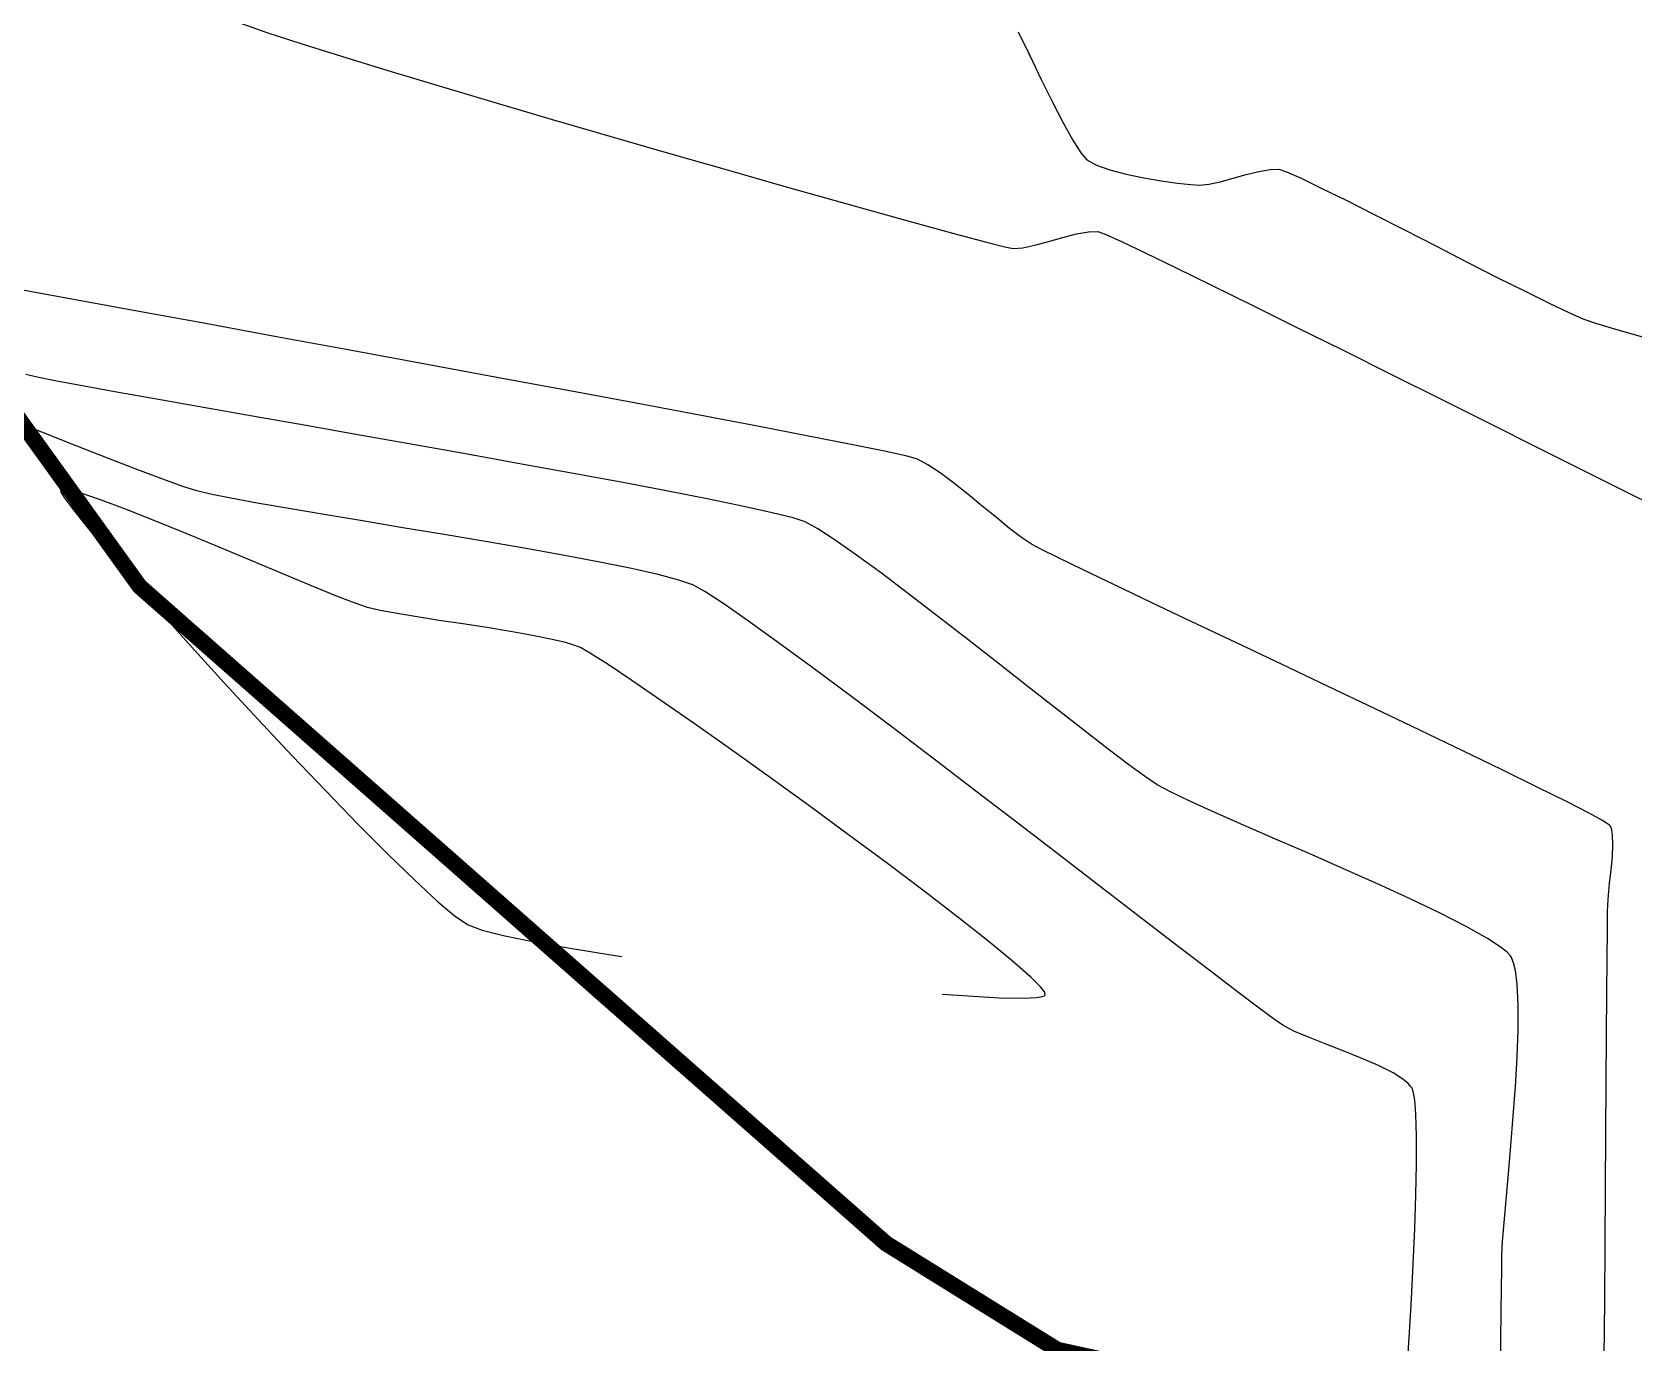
# Model space of a CAD drawing. Header units: metres. Extents: x 708868 to 711043, y 5411316 to 5413138.
# Drawn here: x 710003.6 to 710102.9, y 5412167.7 to 5412248.9 of the extents above; entities that cross this region are included whole.
import ezdxf

# ---------------------------------------------------------------- set-up
doc = ezdxf.new("R2010")
doc.units = ezdxf.units.M
doc.linetypes.add('DASHED', pattern=[0.75, 0.5, -0.25])
for name, color, linetype in [('C-ANNO-TABL', 1, 'Continuous'), ('Rionegro 2010_Contours', 7, 'Continuous'), ('Rionegro 2014_Contours', 7, 'Continuous'), ('Rionegro 2018_Contours', 7, 'Continuous')]:
    doc.layers.add(name, color=color, linetype=linetype)

msp = doc.modelspace()

# ---------------------------------------------------------------- linework, layer by layer
at = {"layer": 'C-ANNO-TABL', "color": 4, "linetype": 'DASHED', "true_color": 0x3dffff, "const_width": 1, "flags": 128}
msp.add_lwpolyline([(711042.543, 5413065.077), (710960.959, 5413110.395), (710928.513, 5413129.625), (710904.958, 5413136.482), (710878.336, 5413137.92), (710860.981, 5413136.789), (710843.249, 5413130.002), (710825.895, 5413114.543), (710808.917, 5413089.658), (710785.526, 5413050.068), (710767.477, 5413018.497), (710750.578, 5412962.402), (710732.947, 5412902.164), (710722.628, 5412876.686), (710711.096, 5412854.241), (710709.275, 5412838.469), (710712.254, 5412799.164), (710711.402, 5412767.16), (710706.844, 5412750.077), (710696.967, 5412735.651), (710677.974, 5412728.438), (710654.043, 5412726.539), (710627.073, 5412724.641), (710606.56, 5412720.465), (710589.801, 5412712.38), (710580.579, 5412698.728), (710577.45, 5412692.07), (710576.617, 5412681.451), (710581.703, 5412658.886), (710586.523, 5412640.581), (710590.138, 5412620.108), (710586.764, 5412609.511), (710569.894, 5412600.358), (710548.445, 5412592.651), (710519.158, 5412593.645), (710507.899, 5412592.671), (710498.04, 5412592.908), (710476.647, 5412590.526), (710453.439, 5412584.652), (710430.062, 5412578.871), (710407.167, 5412571.646), (710393.361, 5412565.35), (710390.566, 5412558.779), (710388.557, 5412550.53), (710383.696, 5412533.008), (710380.563, 5412521.688), (710371.646, 5412514.462), (710365.862, 5412509.886), (710362.006, 5412504.587), (710331.377, 5412455.849), (710322.46, 5412437.304), (710314.748, 5412419.962), (710310.913, 5412404.45), (710310.19, 5412389.517), (710312.359, 5412375.548), (710316.697, 5412365.432), (710327.06, 5412353.871), (710331.95, 5412345.85), (710336.144, 5412343.076), (710341.696, 5412343.548), (710347.662, 5412345.732), (710357.763, 5412346.027), (710373.475, 5412344.551), (710380.943, 5412341.931), (710387.559, 5412337.031), (710390.335, 5412331.128), (710393.229, 5412321.911), (710394.372, 5412314.079), (710391.947, 5412287.733), (710391.947, 5412242.005), (710398.772, 5412181.359), (710397.167, 5412154.922), (710391.094, 5412141.084), (710382.348, 5412135.257), (710365.927, 5412125.119), (710349.52, 5412122.865), (710314.938, 5412100.532), (710310.163, 5412097.449), (710304.075, 5412096.969), (710288.946, 5412103.637), (710260.398, 5412118.748), (710227.162, 5412131.796), (710192.198, 5412139.844), (710067.128, 5412167.234), (710056.514, 5412173.822), (710010.254, 5412214.541), (709997.898, 5412231.696), (709990.986, 5412235.843), (709981.946, 5412236.812), (709941.868, 5412226.346), (709906.208, 5412219.679), (709872.554, 5412206.968), (709858.983, 5412200.97), (709841.485, 5412178.774), (709831.695, 5412162.57), (709826.818, 5412138.119), (709826.096, 5412113.866), (709847.992, 5412057.968), (709847.992, 5412027.524), (709841.153, 5411995.836), (709821.685, 5411967.669), (709785.127, 5411896.003), (709764.498, 5411870.427), (709729.916, 5411841.626), (709687.876, 5411828.101), (709653.609, 5411828.388), (709636.799, 5411836.292), (709611.994, 5411871.534), (709572.151, 5411935.234), (709533.465, 5411953.882), (709461.2, 5411963.077), (709400.577, 5411961.741), (709328.296, 5411946.172), (709283.904, 5411933.17), (709246.821, 5411886.153), (709230.211, 5411871.995), (709186.772, 5411865.786), (709143.573, 5411868.974), (709131.371, 5411871.677), (709115.438, 5411870.35), (709084.203, 5411857.653), (709062.638, 5411854.332), (708913.408, 5411851.538)], dxfattribs=at)
at = {"layer": 'Rionegro 2010_Contours'}
for points in [[(710016.57, 5412249.409, 237), (710018.152, 5412248.862, 237), (710020.239, 5412248.182, 237), (710022.76, 5412247.39, 237), (710025.644, 5412246.506, 237), (710028.821, 5412245.549, 237), (710032.218, 5412244.539, 237), (710035.766, 5412243.495, 237), (710039.392, 5412242.438, 237), (710043.027, 5412241.387, 237), (710046.599, 5412240.362, 237), (710050.036, 5412239.383, 237), (710053.269, 5412238.469, 237), (710056.226, 5412237.64, 237), (710058.836, 5412236.917, 237), (710061.028, 5412236.318, 237), (710062.731, 5412235.864, 237), (710063.874, 5412235.574, 237), (710064.386, 5412235.467, 237), (710064.981, 5412235.518, 237), (710065.734, 5412235.681, 237), (710066.583, 5412235.91, 237), (710067.462, 5412236.156, 237), (710068.306, 5412236.374, 237), (710069.051, 5412236.514, 237), (710069.632, 5412236.53, 237), (710070.096, 5412236.358, 237), (710071.096, 5412235.907, 237), (710072.568, 5412235.21, 237), (710074.45, 5412234.3, 237), (710076.68, 5412233.209, 237), (710079.196, 5412231.967, 237), (710081.935, 5412230.609, 237), (710084.836, 5412229.166, 237), (710087.835, 5412227.67, 237), (710089.122, 5412227.027, 237)], [(710064.703, 5412248.902, 238), (710065.416, 5412247.429, 238), (710066.136, 5412245.949, 238), (710066.838, 5412244.535, 238), (710067.496, 5412243.257, 238), (710068.087, 5412242.187, 238), (710068.585, 5412241.397, 238), (710068.966, 5412240.959, 238), (710069.552, 5412240.64, 238), (710070.391, 5412240.347, 238), (710071.397, 5412240.082, 238), (710072.486, 5412239.853, 238), (710073.572, 5412239.665, 238), (710074.57, 5412239.522, 238), (710075.394, 5412239.431, 238), (710075.959, 5412239.397, 238), (710076.518, 5412239.455, 238), (710077.224, 5412239.613, 238), (710078.017, 5412239.826, 238), (710078.837, 5412240.052, 238), (710079.624, 5412240.25, 238), (710080.319, 5412240.377, 238), (710080.862, 5412240.39, 238), (710081.338, 5412240.226, 238), (710082.236, 5412239.822, 238), (710083.486, 5412239.22, 238), (710085.016, 5412238.46, 238), (710086.756, 5412237.581, 238), (710088.634, 5412236.624, 238), (710090.58, 5412235.629, 238), (710092.521, 5412234.637, 238), (710093.027, 5412234.38, 238)], [(710101.021, 5412166.787, 237), (710101.045, 5412170.267, 237), (710101.07, 5412173.783, 237), (710101.095, 5412177.261, 237), (710101.12, 5412180.627, 237), (710101.144, 5412183.807, 237), (710101.166, 5412186.727, 237), (710101.186, 5412189.313, 237), (710101.203, 5412191.491, 237), (710101.217, 5412193.187, 237), (710101.227, 5412194.327, 237), (710101.232, 5412194.837, 237), (710101.272, 5412195.407, 237), (710101.353, 5412196.14, 237), (710101.447, 5412196.963, 237), (710101.526, 5412197.805, 237), (710101.56, 5412198.591, 237), (710101.537, 5412199.132, 237), (710101.479, 5412199.461, 237), (710101.418, 5412199.636, 237), (710101.381, 5412199.708, 237), (710101.353, 5412199.739, 237), (710101.225, 5412199.834, 237), (710100.863, 5412200.053, 237), (710100.083, 5412200.477, 237), (710098.678, 5412201.199, 237), (710096.86, 5412202.105, 237), (710094.694, 5412203.165, 237), (710092.249, 5412204.349, 237), (710089.592, 5412205.626, 237), (710086.789, 5412206.966, 237), (710083.908, 5412208.338, 237), (710081.015, 5412209.713, 237), (710078.179, 5412211.059, 237), (710075.466, 5412212.347, 237), (710072.943, 5412213.546, 237), (710070.678, 5412214.626, 237), (710068.738, 5412215.556, 237), (710067.19, 5412216.307, 237), (710066.1, 5412216.847, 237), (710065.537, 5412217.147, 237), (710064.913, 5412217.57, 237), (710064.173, 5412218.134, 237), (710063.35, 5412218.797, 237), (710062.476, 5412219.514, 237), (710061.583, 5412220.244, 237), (710060.703, 5412220.944, 237), (710059.868, 5412221.57, 237), (710059.11, 5412222.079, 237), (710058.462, 5412222.43, 237), (710057.813, 5412222.608, 237), (710056.42, 5412222.914, 237), (710054.359, 5412223.334, 237), (710051.711, 5412223.855, 237), (710048.552, 5412224.463, 237), (710044.962, 5412225.144, 237), (710041.019, 5412225.885, 237), (710036.801, 5412226.672, 237), (710032.386, 5412227.491, 237), (710027.854, 5412228.328, 237), (710023.282, 5412229.171, 237), (710018.749, 5412230.006, 237), (710014.333, 5412230.818, 237), (710010.113, 5412231.594, 237), (710006.167, 5412232.321, 237), (710002.573, 5412232.984, 237)], [(710094.591, 5412165.975, 238), (710094.611, 5412167.844, 238), (710094.631, 5412169.553, 238), (710094.65, 5412171.041, 238), (710094.668, 5412172.244, 238), (710094.682, 5412173.1, 238), (710094.722, 5412173.941, 238), (710094.81, 5412175.1, 238), (710094.932, 5412176.518, 238), (710095.077, 5412178.134, 238), (710095.23, 5412179.886, 238), (710095.38, 5412181.715, 238), (710095.513, 5412183.56, 238), (710095.617, 5412185.361, 238), (710095.678, 5412187.056, 238), (710095.684, 5412188.586, 238), (710095.623, 5412189.889, 238), (710095.516, 5412190.729, 238), (710095.398, 5412191.219, 238), (710095.299, 5412191.472, 238), (710095.244, 5412191.575, 238), (710095.18, 5412191.666, 238), (710094.995, 5412191.866, 238), (710094.577, 5412192.205, 238), (710093.784, 5412192.725, 238), (710092.463, 5412193.468, 238), (710090.841, 5412194.293, 238), (710088.988, 5412195.178, 238), (710086.971, 5412196.102, 238), (710084.862, 5412197.043, 238), (710082.729, 5412197.978, 238), (710080.641, 5412198.885, 238), (710078.668, 5412199.744, 238), (710076.88, 5412200.531, 238), (710075.345, 5412201.224, 238), (710074.134, 5412201.803, 238), (710073.315, 5412202.244, 238), (710072.588, 5412202.732, 238), (710071.557, 5412203.485, 238), (710070.269, 5412204.462, 238), (710068.769, 5412205.622, 238), (710067.104, 5412206.922, 238), (710065.32, 5412208.322, 238), (710063.462, 5412209.779, 238), (710061.578, 5412211.253, 238), (710059.712, 5412212.702, 238), (710057.912, 5412214.083, 238), (710056.223, 5412215.356, 238), (710054.691, 5412216.479, 238), (710053.362, 5412217.411, 238), (710052.283, 5412218.109, 238), (710051.499, 5412218.533, 238), (710050.748, 5412218.779, 238), (710049.465, 5412219.1, 238), (710047.709, 5412219.488, 238), (710045.54, 5412219.935, 238), (710043.017, 5412220.43, 238), (710040.201, 5412220.965, 238), (710037.15, 5412221.532, 238), (710033.924, 5412222.121, 238), (710030.582, 5412222.723, 238), (710027.184, 5412223.329, 238), (710023.79, 5412223.931, 238), (710020.459, 5412224.519, 238), (710017.25, 5412225.085, 238), (710014.223, 5412225.619, 238), (710011.438, 5412226.113, 238), (710008.954, 5412226.557, 238), (710006.83, 5412226.944, 238), (710005.127, 5412227.263, 238), (710003.902, 5412227.506, 238), (710003.217, 5412227.664, 238)], [(710088.819, 5412166.386, 239), (710088.943, 5412168.315, 239), (710089.065, 5412170.399, 239), (710089.177, 5412172.562, 239), (710089.274, 5412174.726, 239), (710089.346, 5412176.815, 239), (710089.388, 5412178.752, 239), (710089.393, 5412180.461, 239), (710089.352, 5412181.863, 239), (710089.282, 5412182.713, 239), (710089.206, 5412183.166, 239), (710089.142, 5412183.371, 239), (710089.107, 5412183.443, 239), (710089.043, 5412183.537, 239), (710088.876, 5412183.727, 239), (710088.537, 5412184.012, 239), (710087.943, 5412184.39, 239), (710087.021, 5412184.858, 239), (710085.965, 5412185.316, 239), (710084.844, 5412185.762, 239), (710083.727, 5412186.192, 239), (710082.683, 5412186.6, 239), (710081.782, 5412186.985, 239), (710081.092, 5412187.342, 239), (710080.587, 5412187.695, 239), (710079.636, 5412188.401, 239), (710078.29, 5412189.421, 239), (710076.601, 5412190.712, 239), (710074.618, 5412192.233, 239), (710072.393, 5412193.944, 239), (710069.976, 5412195.803, 239), (710067.419, 5412197.768, 239), (710064.772, 5412199.799, 239), (710062.086, 5412201.854, 239), (710059.412, 5412203.892, 239), (710056.8, 5412205.872, 239), (710054.301, 5412207.752, 239), (710051.967, 5412209.492, 239), (710049.848, 5412211.049, 239), (710047.994, 5412212.384, 239), (710046.457, 5412213.454, 239), (710045.288, 5412214.219, 239), (710044.537, 5412214.637, 239), (710043.679, 5412214.933, 239), (710042.394, 5412215.269, 239), (710040.743, 5412215.638, 239), (710038.786, 5412216.033, 239), (710036.586, 5412216.448, 239), (710034.203, 5412216.877, 239), (710031.699, 5412217.312, 239), (710029.134, 5412217.747, 239), (710026.571, 5412218.176, 239), (710024.07, 5412218.592, 239), (710021.692, 5412218.989, 239), (710019.5, 5412219.36, 239), (710017.553, 5412219.698, 239), (710015.913, 5412219.996, 239), (710014.641, 5412220.249, 239), (710013.799, 5412220.45, 239), (710012.94, 5412220.727, 239), (710011.701, 5412221.173, 239), (710010.144, 5412221.76, 239), (710008.334, 5412222.46, 239), (710006.333, 5412223.245, 239), (710004.205, 5412224.087, 239), (710002.014, 5412224.958, 239)]]:
    msp.add_polyline3d(points, dxfattribs=at)
at = {"layer": 'Rionegro 2014_Contours'}
for points in [[(710016.57, 5412249.409, 237), (710018.152, 5412248.862, 237), (710020.239, 5412248.182, 237), (710022.76, 5412247.39, 237), (710025.644, 5412246.506, 237), (710028.821, 5412245.549, 237), (710032.218, 5412244.539, 237), (710035.766, 5412243.495, 237), (710039.392, 5412242.438, 237), (710043.027, 5412241.387, 237), (710046.599, 5412240.362, 237), (710050.036, 5412239.383, 237), (710053.269, 5412238.469, 237), (710056.226, 5412237.64, 237), (710058.836, 5412236.917, 237), (710061.028, 5412236.318, 237), (710062.731, 5412235.864, 237), (710063.874, 5412235.574, 237), (710064.386, 5412235.467, 237), (710064.981, 5412235.518, 237), (710065.734, 5412235.681, 237), (710066.583, 5412235.91, 237), (710067.462, 5412236.156, 237), (710068.306, 5412236.374, 237), (710069.051, 5412236.514, 237), (710069.632, 5412236.53, 237), (710070.096, 5412236.358, 237), (710071.096, 5412235.907, 237), (710072.568, 5412235.21, 237), (710074.45, 5412234.3, 237), (710076.68, 5412233.209, 237), (710079.196, 5412231.967, 237), (710081.935, 5412230.609, 237), (710084.836, 5412229.166, 237), (710087.835, 5412227.67, 237), (710090.871, 5412226.153, 237), (710093.881, 5412224.648, 237), (710096.803, 5412223.186, 237), (710099.574, 5412221.8, 237), (710102.133, 5412220.522, 237), (710104.416, 5412219.384, 237)], [(710065.363, 5412247.539, 238), (710065.416, 5412247.429, 238), (710066.136, 5412245.949, 238), (710066.838, 5412244.535, 238), (710067.496, 5412243.257, 238), (710068.087, 5412242.187, 238), (710068.585, 5412241.397, 238), (710068.966, 5412240.959, 238), (710069.552, 5412240.64, 238), (710070.391, 5412240.347, 238), (710071.397, 5412240.082, 238), (710072.486, 5412239.853, 238), (710073.572, 5412239.665, 238), (710074.57, 5412239.522, 238), (710075.394, 5412239.431, 238), (710075.959, 5412239.397, 238), (710076.518, 5412239.455, 238), (710077.224, 5412239.613, 238), (710078.017, 5412239.826, 238), (710078.837, 5412240.052, 238), (710079.624, 5412240.25, 238), (710080.319, 5412240.377, 238), (710080.862, 5412240.39, 238), (710081.338, 5412240.226, 238), (710082.236, 5412239.822, 238), (710083.486, 5412239.22, 238), (710085.016, 5412238.46, 238), (710086.756, 5412237.581, 238), (710088.634, 5412236.624, 238), (710090.58, 5412235.629, 238), (710092.521, 5412234.637, 238), (710094.388, 5412233.687, 238), (710096.109, 5412232.821, 238), (710097.612, 5412232.079, 238), (710098.827, 5412231.5, 238), (710099.684, 5412231.125, 238), (710100.47, 5412230.854, 238), (710101.724, 5412230.471, 238), (710103.379, 5412229.993, 238)], [(710101.021, 5412166.787, 237), (710101.045, 5412170.267, 237), (710101.07, 5412173.783, 237), (710101.095, 5412177.261, 237), (710101.12, 5412180.627, 237), (710101.144, 5412183.807, 237), (710101.166, 5412186.727, 237), (710101.186, 5412189.313, 237), (710101.203, 5412191.491, 237), (710101.217, 5412193.187, 237), (710101.227, 5412194.327, 237), (710101.232, 5412194.837, 237), (710101.272, 5412195.407, 237), (710101.353, 5412196.14, 237), (710101.447, 5412196.963, 237), (710101.526, 5412197.805, 237), (710101.56, 5412198.591, 237), (710101.537, 5412199.132, 237), (710101.479, 5412199.461, 237), (710101.418, 5412199.636, 237), (710101.381, 5412199.708, 237), (710101.353, 5412199.739, 237), (710101.225, 5412199.834, 237), (710100.863, 5412200.053, 237), (710100.083, 5412200.477, 237), (710098.678, 5412201.199, 237), (710096.86, 5412202.105, 237), (710094.694, 5412203.165, 237), (710092.249, 5412204.349, 237), (710089.592, 5412205.626, 237), (710086.789, 5412206.966, 237), (710083.908, 5412208.338, 237), (710081.015, 5412209.713, 237), (710078.179, 5412211.059, 237), (710075.466, 5412212.347, 237), (710072.943, 5412213.546, 237), (710070.678, 5412214.626, 237), (710068.738, 5412215.556, 237), (710067.19, 5412216.307, 237), (710066.1, 5412216.847, 237), (710065.537, 5412217.147, 237), (710064.913, 5412217.57, 237), (710064.173, 5412218.134, 237), (710063.35, 5412218.797, 237), (710062.476, 5412219.514, 237), (710061.583, 5412220.244, 237), (710060.703, 5412220.944, 237), (710059.868, 5412221.57, 237), (710059.11, 5412222.079, 237), (710058.462, 5412222.43, 237), (710057.813, 5412222.608, 237), (710056.42, 5412222.914, 237), (710054.359, 5412223.334, 237), (710051.711, 5412223.855, 237), (710048.552, 5412224.463, 237), (710044.962, 5412225.144, 237), (710041.019, 5412225.885, 237), (710036.801, 5412226.672, 237), (710032.386, 5412227.491, 237), (710027.854, 5412228.328, 237), (710023.282, 5412229.171, 237), (710018.749, 5412230.006, 237), (710014.333, 5412230.818, 237), (710010.113, 5412231.594, 237), (710006.167, 5412232.321, 237), (710002.573, 5412232.984, 237)], [(710030.988, 5412222.65, 238), (710030.582, 5412222.723, 238), (710027.184, 5412223.329, 238), (710023.79, 5412223.931, 238), (710020.459, 5412224.519, 238), (710017.25, 5412225.085, 238), (710014.223, 5412225.619, 238), (710011.438, 5412226.113, 238), (710008.954, 5412226.557, 238), (710006.83, 5412226.944, 238), (710005.127, 5412227.263, 238), (710003.902, 5412227.506, 238), (710003.217, 5412227.664, 238)], [(710088.819, 5412166.386, 239), (710088.943, 5412168.315, 239), (710089.065, 5412170.399, 239), (710089.177, 5412172.562, 239), (710089.274, 5412174.726, 239), (710089.346, 5412176.815, 239), (710089.388, 5412178.752, 239), (710089.393, 5412180.461, 239), (710089.352, 5412181.863, 239), (710089.282, 5412182.713, 239), (710089.206, 5412183.166, 239), (710089.142, 5412183.371, 239), (710089.107, 5412183.443, 239), (710089.043, 5412183.537, 239), (710088.876, 5412183.727, 239), (710088.537, 5412184.012, 239), (710087.943, 5412184.39, 239), (710087.021, 5412184.858, 239), (710085.965, 5412185.316, 239), (710084.844, 5412185.762, 239), (710083.727, 5412186.192, 239), (710082.683, 5412186.6, 239), (710081.782, 5412186.985, 239), (710081.092, 5412187.342, 239), (710080.587, 5412187.695, 239), (710079.636, 5412188.401, 239), (710078.29, 5412189.421, 239), (710076.601, 5412190.712, 239), (710074.618, 5412192.233, 239), (710072.393, 5412193.944, 239), (710069.976, 5412195.803, 239), (710067.419, 5412197.768, 239), (710064.772, 5412199.799, 239), (710062.086, 5412201.854, 239), (710059.412, 5412203.892, 239), (710056.8, 5412205.872, 239), (710054.301, 5412207.752, 239), (710051.967, 5412209.492, 239), (710049.848, 5412211.049, 239), (710047.994, 5412212.384, 239), (710046.457, 5412213.454, 239), (710045.288, 5412214.219, 239), (710044.537, 5412214.637, 239), (710043.679, 5412214.933, 239), (710042.394, 5412215.269, 239), (710040.743, 5412215.638, 239), (710038.786, 5412216.033, 239), (710036.586, 5412216.448, 239), (710034.203, 5412216.877, 239), (710031.699, 5412217.312, 239), (710029.134, 5412217.747, 239), (710026.571, 5412218.176, 239), (710024.07, 5412218.592, 239), (710021.692, 5412218.989, 239), (710019.5, 5412219.36, 239), (710017.553, 5412219.698, 239), (710015.913, 5412219.996, 239), (710014.641, 5412220.249, 239), (710013.799, 5412220.45, 239), (710012.94, 5412220.727, 239), (710011.701, 5412221.173, 239), (710010.144, 5412221.76, 239), (710008.334, 5412222.46, 239), (710006.333, 5412223.245, 239), (710004.205, 5412224.087, 239), (710002.014, 5412224.958, 239)], [(710059.999, 5412189.279, 240), (710061.61, 5412189.158, 240), (710063.527, 5412189.054, 240), (710065.009, 5412189.027, 240), (710065.834, 5412189.065, 240), (710066.216, 5412189.132, 240), (710066.35, 5412189.195, 240), (710066.379, 5412189.233, 240), (710066.384, 5412189.28, 240), (710066.326, 5412189.419, 240), (710066.082, 5412189.733, 240), (710065.481, 5412190.331, 240), (710064.335, 5412191.337, 240), (710062.809, 5412192.589, 240), (710060.967, 5412194.041, 240), (710058.875, 5412195.648, 240), (710056.595, 5412197.366, 240), (710054.191, 5412199.149, 240), (710051.729, 5412200.953, 240), (710049.271, 5412202.732, 240), (710046.881, 5412204.443, 240), (710044.625, 5412206.039, 240), (710042.565, 5412207.477, 240), (710040.766, 5412208.711, 240), (710039.292, 5412209.696, 240), (710038.207, 5412210.388, 240), (710037.575, 5412210.741, 240), (710037.449, 5412210.793, 240), (710037.162, 5412210.897, 240), (710036.646, 5412211.051, 240), (710035.819, 5412211.254, 240), (710034.603, 5412211.503, 240), (710033.238, 5412211.746, 240), (710031.782, 5412211.983, 240), (710030.294, 5412212.212, 240), (710028.83, 5412212.434, 240), (710027.449, 5412212.648, 240), (710026.209, 5412212.854, 240), (710025.167, 5412213.05, 240), (710024.381, 5412213.236, 240), (710023.608, 5412213.501, 240), (710022.423, 5412213.962, 240), (710020.907, 5412214.579, 240), (710019.14, 5412215.312, 240), (710017.205, 5412216.122, 240), (710015.181, 5412216.967, 240), (710013.15, 5412217.809, 240), (710011.194, 5412218.606, 240), (710009.392, 5412219.32, 240), (710007.826, 5412219.91, 240), (710006.576, 5412220.336, 240), (710005.86, 5412220.531, 240), (710005.514, 5412220.58, 240), (710005.385, 5412220.561, 240), (710005.352, 5412220.535, 240), (710005.346, 5412220.501, 240), (710005.387, 5412220.375, 240), (710005.581, 5412220.049, 240), (710006.07, 5412219.377, 240), (710007.012, 5412218.197, 240), (710008.274, 5412216.692, 240), (710009.806, 5412214.919, 240), (710011.556, 5412212.936, 240), (710013.474, 5412210.799, 240), (710015.508, 5412208.566, 240), (710017.607, 5412206.294, 240), (710019.72, 5412204.039, 240), (710021.796, 5412201.86, 240), (710023.784, 5412199.814, 240), (710025.632, 5412197.956, 240), (710027.291, 5412196.346, 240), (710028.707, 5412195.039, 240), (710029.832, 5412194.092, 240), (710030.612, 5412193.564, 240), (710031.489, 5412193.244, 240), (710032.886, 5412192.89, 240), (710034.73, 5412192.51, 240), (710036.948, 5412192.112, 240), (710039.466, 5412191.706, 240), (710040.135, 5412191.607, 240)], [(710094.591, 5412165.975, 238), (710094.611, 5412167.844, 238), (710094.631, 5412169.553, 238), (710094.65, 5412171.041, 238), (710094.668, 5412172.244, 238), (710094.682, 5412173.1, 238), (710094.722, 5412173.941, 238), (710094.81, 5412175.1, 238), (710094.932, 5412176.518, 238), (710095.077, 5412178.134, 238), (710095.23, 5412179.886, 238), (710095.38, 5412181.715, 238), (710095.513, 5412183.56, 238), (710095.617, 5412185.361, 238), (710095.678, 5412187.056, 238), (710095.684, 5412188.586, 238), (710095.623, 5412189.889, 238), (710095.516, 5412190.729, 238), (710095.398, 5412191.219, 238), (710095.299, 5412191.472, 238), (710095.244, 5412191.575, 238), (710095.18, 5412191.666, 238), (710094.995, 5412191.866, 238), (710094.577, 5412192.205, 238), (710093.784, 5412192.725, 238), (710092.463, 5412193.468, 238), (710090.841, 5412194.293, 238), (710088.988, 5412195.178, 238), (710086.971, 5412196.102, 238), (710084.862, 5412197.043, 238), (710082.729, 5412197.978, 238), (710080.641, 5412198.885, 238), (710078.668, 5412199.744, 238), (710076.88, 5412200.531, 238), (710075.345, 5412201.224, 238), (710074.134, 5412201.803, 238), (710073.315, 5412202.244, 238), (710072.588, 5412202.732, 238), (710071.557, 5412203.485, 238), (710070.269, 5412204.462, 238), (710068.769, 5412205.622, 238), (710067.104, 5412206.922, 238), (710065.32, 5412208.322, 238), (710063.462, 5412209.779, 238), (710061.578, 5412211.253, 238), (710059.712, 5412212.702, 238), (710057.912, 5412214.083, 238), (710056.223, 5412215.356, 238), (710054.691, 5412216.479, 238), (710053.362, 5412217.411, 238), (710052.283, 5412218.109, 238), (710051.499, 5412218.533, 238), (710051.257, 5412218.613, 238)]]:
    msp.add_polyline3d(points, dxfattribs=at)
at = {"layer": 'Rionegro 2018_Contours'}
for points in [[(710016.57, 5412249.409, 237), (710018.152, 5412248.862, 237), (710020.239, 5412248.182, 237), (710022.76, 5412247.39, 237), (710025.644, 5412246.506, 237), (710028.821, 5412245.549, 237), (710032.218, 5412244.539, 237), (710035.766, 5412243.495, 237), (710039.392, 5412242.438, 237), (710043.027, 5412241.387, 237), (710046.599, 5412240.362, 237), (710050.036, 5412239.383, 237), (710053.269, 5412238.469, 237), (710056.226, 5412237.64, 237), (710058.836, 5412236.917, 237), (710061.028, 5412236.318, 237), (710062.731, 5412235.864, 237), (710063.874, 5412235.574, 237), (710064.386, 5412235.467, 237), (710064.981, 5412235.518, 237), (710065.734, 5412235.681, 237), (710066.583, 5412235.91, 237), (710067.462, 5412236.156, 237), (710068.306, 5412236.374, 237), (710069.051, 5412236.514, 237), (710069.632, 5412236.53, 237), (710070.096, 5412236.358, 237), (710071.096, 5412235.907, 237), (710072.568, 5412235.21, 237), (710074.45, 5412234.3, 237), (710076.68, 5412233.209, 237), (710079.196, 5412231.967, 237), (710081.935, 5412230.609, 237), (710084.836, 5412229.166, 237), (710087.835, 5412227.67, 237), (710090.871, 5412226.153, 237), (710093.881, 5412224.648, 237), (710096.803, 5412223.186, 237), (710099.574, 5412221.8, 237), (710102.133, 5412220.522, 237), (710104.416, 5412219.384, 237)], [(710065.363, 5412247.539, 238), (710065.416, 5412247.429, 238), (710066.136, 5412245.949, 238), (710066.838, 5412244.535, 238), (710067.496, 5412243.257, 238), (710068.087, 5412242.187, 238), (710068.585, 5412241.397, 238), (710068.966, 5412240.959, 238), (710069.552, 5412240.64, 238), (710070.391, 5412240.347, 238), (710071.397, 5412240.082, 238), (710072.486, 5412239.853, 238), (710073.572, 5412239.665, 238), (710074.57, 5412239.522, 238), (710075.394, 5412239.431, 238), (710075.959, 5412239.397, 238), (710076.518, 5412239.455, 238), (710077.224, 5412239.613, 238), (710078.017, 5412239.826, 238), (710078.837, 5412240.052, 238), (710079.624, 5412240.25, 238), (710080.319, 5412240.377, 238), (710080.862, 5412240.39, 238), (710081.338, 5412240.226, 238), (710082.236, 5412239.822, 238), (710083.486, 5412239.22, 238), (710085.016, 5412238.46, 238), (710086.756, 5412237.581, 238), (710088.634, 5412236.624, 238), (710090.58, 5412235.629, 238), (710092.521, 5412234.637, 238), (710094.388, 5412233.687, 238), (710096.109, 5412232.821, 238), (710097.612, 5412232.079, 238), (710098.827, 5412231.5, 238), (710099.684, 5412231.125, 238), (710100.47, 5412230.854, 238), (710101.724, 5412230.471, 238), (710103.379, 5412229.993, 238)], [(710101.021, 5412166.787, 237), (710101.045, 5412170.267, 237), (710101.07, 5412173.783, 237), (710101.095, 5412177.261, 237), (710101.12, 5412180.627, 237), (710101.144, 5412183.807, 237), (710101.166, 5412186.727, 237), (710101.186, 5412189.313, 237), (710101.203, 5412191.491, 237), (710101.217, 5412193.187, 237), (710101.227, 5412194.327, 237), (710101.232, 5412194.837, 237), (710101.272, 5412195.407, 237), (710101.353, 5412196.14, 237), (710101.447, 5412196.963, 237), (710101.526, 5412197.805, 237), (710101.56, 5412198.591, 237), (710101.537, 5412199.132, 237), (710101.479, 5412199.461, 237), (710101.418, 5412199.636, 237), (710101.381, 5412199.708, 237), (710101.353, 5412199.739, 237), (710101.225, 5412199.834, 237), (710100.863, 5412200.053, 237), (710100.083, 5412200.477, 237), (710098.678, 5412201.199, 237), (710096.86, 5412202.105, 237), (710094.694, 5412203.165, 237), (710092.249, 5412204.349, 237), (710089.592, 5412205.626, 237), (710086.789, 5412206.966, 237), (710083.908, 5412208.338, 237), (710081.015, 5412209.713, 237), (710078.179, 5412211.059, 237), (710075.466, 5412212.347, 237), (710072.943, 5412213.546, 237), (710070.678, 5412214.626, 237), (710068.738, 5412215.556, 237), (710067.19, 5412216.307, 237), (710066.1, 5412216.847, 237), (710065.537, 5412217.147, 237), (710064.913, 5412217.57, 237), (710064.173, 5412218.134, 237), (710063.35, 5412218.797, 237), (710062.476, 5412219.514, 237), (710061.583, 5412220.244, 237), (710060.703, 5412220.944, 237), (710059.868, 5412221.57, 237), (710059.11, 5412222.079, 237), (710058.462, 5412222.43, 237), (710057.813, 5412222.608, 237), (710056.42, 5412222.914, 237), (710054.359, 5412223.334, 237), (710051.711, 5412223.855, 237), (710048.552, 5412224.463, 237), (710044.962, 5412225.144, 237), (710041.019, 5412225.885, 237), (710036.801, 5412226.672, 237), (710032.386, 5412227.491, 237), (710027.854, 5412228.328, 237), (710023.282, 5412229.171, 237), (710018.749, 5412230.006, 237), (710014.333, 5412230.818, 237), (710010.113, 5412231.594, 237), (710006.167, 5412232.321, 237), (710002.573, 5412232.984, 237)], [(710030.988, 5412222.65, 238), (710030.582, 5412222.723, 238), (710027.184, 5412223.329, 238), (710023.79, 5412223.931, 238), (710020.459, 5412224.519, 238), (710017.25, 5412225.085, 238), (710014.223, 5412225.619, 238), (710011.438, 5412226.113, 238), (710008.954, 5412226.557, 238), (710006.83, 5412226.944, 238), (710005.127, 5412227.263, 238), (710003.902, 5412227.506, 238), (710003.217, 5412227.664, 238)], [(710088.819, 5412166.386, 239), (710088.943, 5412168.315, 239), (710089.065, 5412170.399, 239), (710089.177, 5412172.562, 239), (710089.274, 5412174.726, 239), (710089.346, 5412176.815, 239), (710089.388, 5412178.752, 239), (710089.393, 5412180.461, 239), (710089.352, 5412181.863, 239), (710089.282, 5412182.713, 239), (710089.206, 5412183.166, 239), (710089.142, 5412183.371, 239), (710089.107, 5412183.443, 239), (710089.043, 5412183.537, 239), (710088.876, 5412183.727, 239), (710088.537, 5412184.012, 239), (710087.943, 5412184.39, 239), (710087.021, 5412184.858, 239), (710085.965, 5412185.316, 239), (710084.844, 5412185.762, 239), (710083.727, 5412186.192, 239), (710082.683, 5412186.6, 239), (710081.782, 5412186.985, 239), (710081.092, 5412187.342, 239), (710080.587, 5412187.695, 239), (710079.636, 5412188.401, 239), (710078.29, 5412189.421, 239), (710076.601, 5412190.712, 239), (710074.618, 5412192.233, 239), (710072.393, 5412193.944, 239), (710069.976, 5412195.803, 239), (710067.419, 5412197.768, 239), (710064.772, 5412199.799, 239), (710062.086, 5412201.854, 239), (710059.412, 5412203.892, 239), (710056.8, 5412205.872, 239), (710054.301, 5412207.752, 239), (710051.967, 5412209.492, 239), (710049.848, 5412211.049, 239), (710047.994, 5412212.384, 239), (710046.457, 5412213.454, 239), (710045.288, 5412214.219, 239), (710044.537, 5412214.637, 239), (710043.679, 5412214.933, 239), (710042.394, 5412215.269, 239), (710040.743, 5412215.638, 239), (710038.786, 5412216.033, 239), (710036.586, 5412216.448, 239), (710034.203, 5412216.877, 239), (710031.699, 5412217.312, 239), (710029.134, 5412217.747, 239), (710026.571, 5412218.176, 239), (710024.07, 5412218.592, 239), (710021.692, 5412218.989, 239), (710019.5, 5412219.36, 239), (710017.553, 5412219.698, 239), (710015.913, 5412219.996, 239), (710014.641, 5412220.249, 239), (710013.799, 5412220.45, 239), (710012.94, 5412220.727, 239), (710011.701, 5412221.173, 239), (710010.144, 5412221.76, 239), (710008.334, 5412222.46, 239), (710006.333, 5412223.245, 239), (710004.205, 5412224.087, 239), (710002.014, 5412224.958, 239)], [(710059.999, 5412189.279, 240), (710061.61, 5412189.158, 240), (710063.527, 5412189.054, 240), (710065.009, 5412189.027, 240), (710065.834, 5412189.065, 240), (710066.216, 5412189.132, 240), (710066.35, 5412189.195, 240), (710066.379, 5412189.233, 240), (710066.384, 5412189.28, 240), (710066.326, 5412189.419, 240), (710066.082, 5412189.733, 240), (710065.481, 5412190.331, 240), (710064.335, 5412191.337, 240), (710062.809, 5412192.589, 240), (710060.967, 5412194.041, 240), (710058.875, 5412195.648, 240), (710056.595, 5412197.366, 240), (710054.191, 5412199.149, 240), (710051.729, 5412200.953, 240), (710049.271, 5412202.732, 240), (710046.881, 5412204.443, 240), (710044.625, 5412206.039, 240), (710042.565, 5412207.477, 240), (710040.766, 5412208.711, 240), (710039.292, 5412209.696, 240), (710038.207, 5412210.388, 240), (710037.575, 5412210.741, 240), (710037.449, 5412210.793, 240), (710037.162, 5412210.897, 240), (710036.646, 5412211.051, 240), (710035.819, 5412211.254, 240), (710034.603, 5412211.503, 240), (710033.238, 5412211.746, 240), (710031.782, 5412211.983, 240), (710030.294, 5412212.212, 240), (710028.83, 5412212.434, 240), (710027.449, 5412212.648, 240), (710026.209, 5412212.854, 240), (710025.167, 5412213.05, 240), (710024.381, 5412213.236, 240), (710023.608, 5412213.501, 240), (710022.423, 5412213.962, 240), (710020.907, 5412214.579, 240), (710019.14, 5412215.312, 240), (710017.205, 5412216.122, 240), (710015.181, 5412216.967, 240), (710013.15, 5412217.809, 240), (710011.194, 5412218.606, 240), (710009.392, 5412219.32, 240), (710007.826, 5412219.91, 240), (710006.576, 5412220.336, 240), (710005.86, 5412220.531, 240), (710005.514, 5412220.58, 240), (710005.385, 5412220.561, 240), (710005.352, 5412220.535, 240), (710005.346, 5412220.501, 240), (710005.387, 5412220.375, 240), (710005.581, 5412220.049, 240), (710006.07, 5412219.377, 240), (710007.012, 5412218.197, 240), (710008.274, 5412216.692, 240), (710009.806, 5412214.919, 240), (710011.556, 5412212.936, 240), (710013.474, 5412210.799, 240), (710015.508, 5412208.566, 240), (710017.607, 5412206.294, 240), (710019.72, 5412204.039, 240), (710021.796, 5412201.86, 240), (710023.784, 5412199.814, 240), (710025.632, 5412197.956, 240), (710027.291, 5412196.346, 240), (710028.707, 5412195.039, 240), (710029.832, 5412194.092, 240), (710030.612, 5412193.564, 240), (710031.489, 5412193.244, 240), (710032.886, 5412192.89, 240), (710034.73, 5412192.51, 240), (710036.948, 5412192.112, 240), (710039.466, 5412191.706, 240), (710040.135, 5412191.607, 240)]]:
    msp.add_polyline3d(points, dxfattribs=at)

doc.saveas('drawing.dxf')
